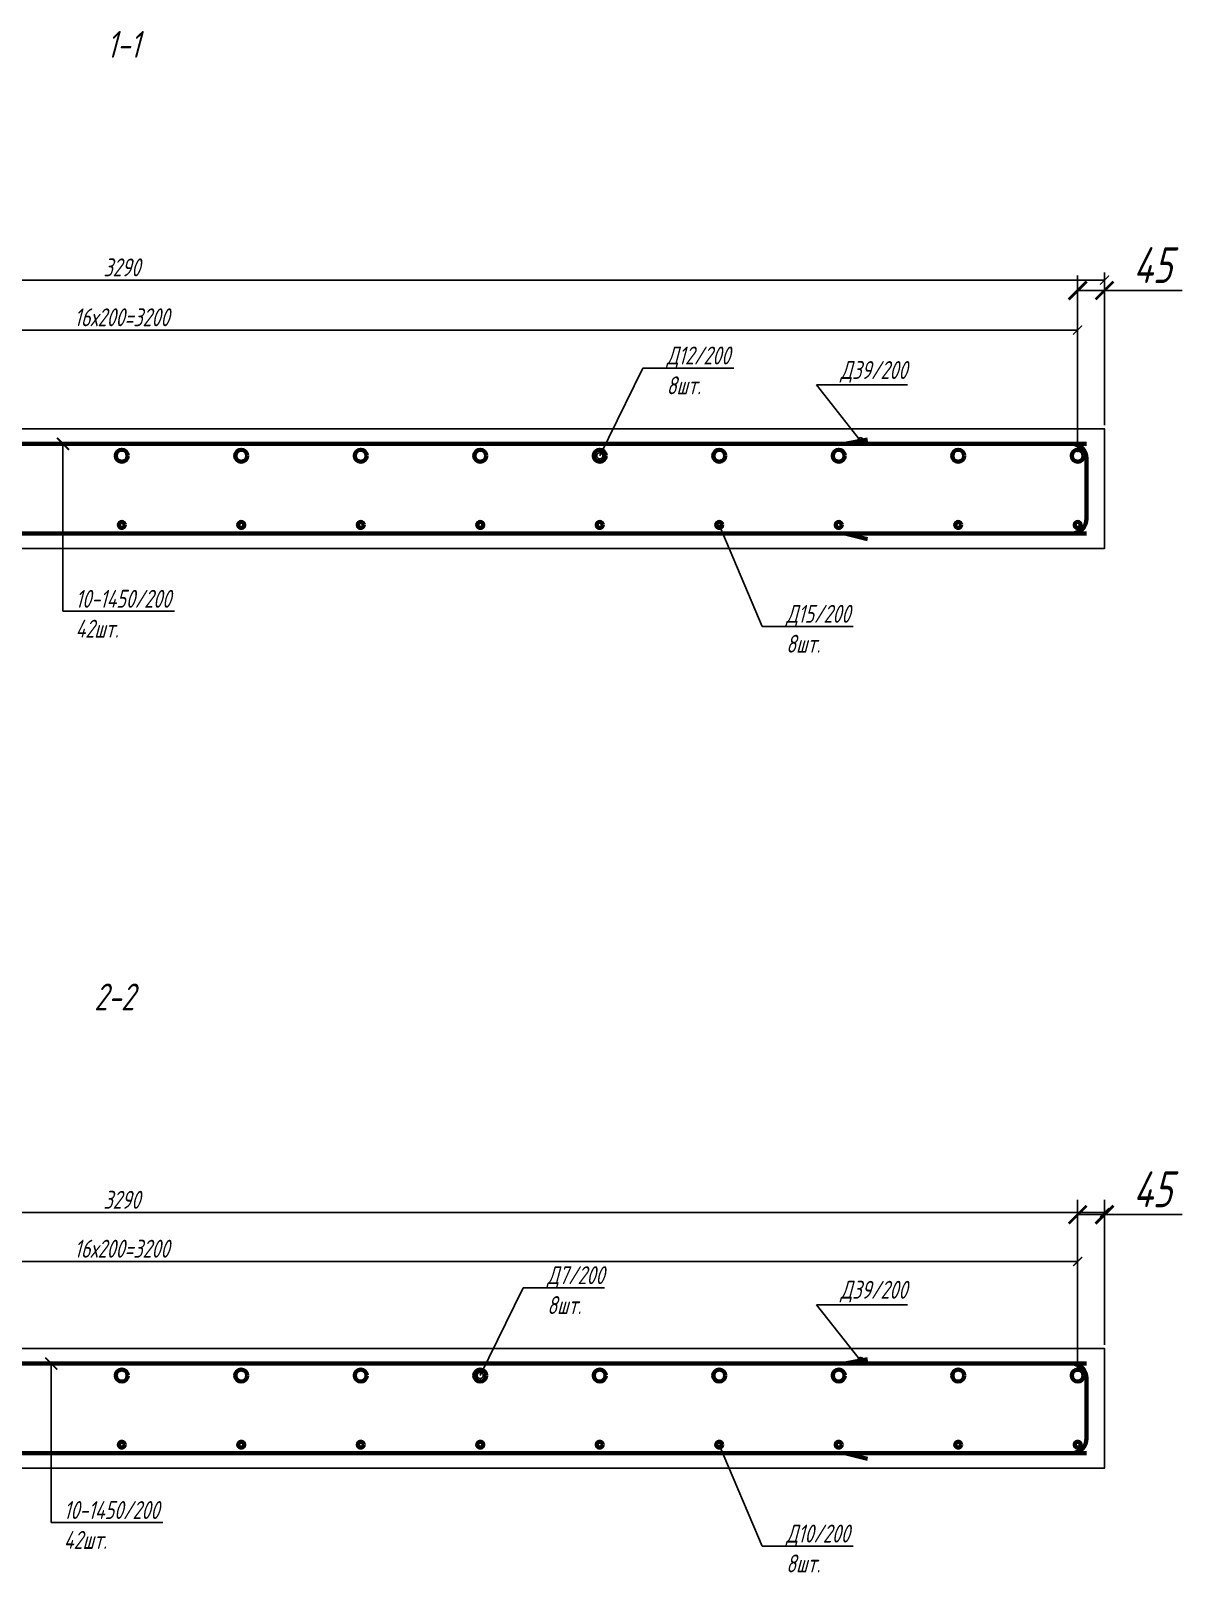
# Model space of a CAD drawing. Header units: millimetres. Extents: x 645 to 249636, y -127504 to 76561.
# Drawn here: x 185908 to 187835, y -9565 to -6975 of the extents above; entities that cross this region are included whole.
import ezdxf
from ezdxf import colors
from ezdxf.entities.mleader import LeaderData, LeaderLine
from ezdxf.math import Vec2, Vec3

# ---------------------------------------------------------------- set-up
doc = ezdxf.new("R2010")
doc.units = ezdxf.units.MM
doc.layers.get('Defpoints').update_dxf_attribs({"color": 8})
doc.layers.add('Обозначение', color=94, linetype='Continuous', lineweight=25)
doc.layers.add('Основная', color=7, linetype='Continuous', lineweight=60)
doc.styles.get("Standard").update_dxf_attribs({"font": 'simplex.shx', "width": 0.7, "oblique": 15, "height": 3})
doc.dimstyles.new('Default', dxfattribs={"dimtxt": 3, "dimasz": 1.5, "dimexe": 1.25, "dimexo": 0.625, "dimtad": 1, "dimdec": 0, "dimtxsty": 'Standard', "dimblk": 'ARCHTICK', "dimcen": 2.5, "dimadec": 0, "dimazin": 0, "dimtfac": 1, "dimtdec": 0, "dimtmove": 0, "dimatfit": 3, "dimfxl": 1, "dimarcsym": 0})

# ---------------------------------------------------------------- blocks, each defined once
blk = doc.blocks.new('_ArchTick')
at = {"color": 0, "linetype": 'ByBlock', "const_width": 0.15}
blk.add_lwpolyline([(-0.5, -0.5), (0.5, 0.5)], dxfattribs=at)
blk = doc.blocks.new('*D748')
at = {"layer": 'Defpoints', "color": 0, "transparency": 16777216}
for p in [(187660.3, -9034.8), (184460.3, -9225.8), (187660.3, -9225.8)]:
    blk.add_point(p, dxfattribs=at)
at = {"layer": 'Обозначение', "color": 0, "lineweight": -2, "transparency": 16777216}
for p, q in [((184460.3, -9219.5), (184460.3, -9022.3)), ((184460.3, -9034.8), (187660.3, -9034.8)), ((187660.3, -9219.5), (187660.3, -9022.3))]:
    blk.add_line(p, q, dxfattribs=at)
at = {"layer": 'Обозначение', "color": 0, "lineweight": -2, "transparency": 16777216, "xscale": 15, "yscale": 15, "zscale": 15, "rotation": 180}
blk.add_blockref('_ArchTick', (184460.3, -9034.8), dxfattribs=at)
at = {"layer": 'Обозначение', "color": 0, "lineweight": -2, "transparency": 16777216, "xscale": 15, "yscale": 15, "zscale": 15}
blk.add_blockref('_ArchTick', (187660.3, -9034.8), dxfattribs=at)
at = {"layer": 'Обозначение', "color": 0, "transparency": 16777216, "insert": (186060.3, -9013.5), "char_height": 30, "attachment_point": 5}
blk.add_mtext('16х200=3200', dxfattribs=at)
blk = doc.blocks.new('*D747')
at = {"layer": 'Defpoints', "color": 0, "transparency": 16777216}
for p in [(187705.3, -8952.9), (184415.3, -9180.8), (187705.3, -9180.8)]:
    blk.add_point(p, dxfattribs=at)
at = {"layer": 'Обозначение', "color": 0, "lineweight": -2, "transparency": 16777216}
for p, q in [((184415.3, -9174.5), (184415.3, -8940.4)), ((184415.3, -8952.9), (187705.3, -8952.9)), ((187705.3, -9174.5), (187705.3, -8940.4))]:
    blk.add_line(p, q, dxfattribs=at)
at = {"layer": 'Обозначение', "color": 0, "lineweight": -2, "transparency": 16777216, "xscale": 15, "yscale": 15, "zscale": 15, "rotation": 180}
blk.add_blockref('_ArchTick', (184415.3, -8952.9), dxfattribs=at)
at = {"layer": 'Обозначение', "color": 0, "lineweight": -2, "transparency": 16777216, "xscale": 15, "yscale": 15, "zscale": 15}
blk.add_blockref('_ArchTick', (187705.3, -8952.9), dxfattribs=at)
at = {"layer": 'Обозначение', "color": 0, "transparency": 16777216, "insert": (186060.3, -8931.6), "char_height": 30, "attachment_point": 5}
blk.add_mtext('3290', dxfattribs=at)
blk = doc.blocks.new('*D743')
at = {"layer": 'Defpoints', "color": 0, "transparency": 16777216}
for p in [(187660.3, -7475.6), (184460.3, -7686.1), (187660.3, -7686.1)]:
    blk.add_point(p, dxfattribs=at)
at = {"layer": 'Обозначение', "color": 0, "lineweight": -2, "transparency": 16777216}
for p, q in [((184460.3, -7679.9), (184460.3, -7463.1)), ((184460.3, -7475.6), (187660.3, -7475.6)), ((187660.3, -7679.9), (187660.3, -7463.1))]:
    blk.add_line(p, q, dxfattribs=at)
at = {"layer": 'Обозначение', "color": 0, "lineweight": -2, "transparency": 16777216, "xscale": 15, "yscale": 15, "zscale": 15, "rotation": 180}
blk.add_blockref('_ArchTick', (184460.3, -7475.6), dxfattribs=at)
at = {"layer": 'Обозначение', "color": 0, "lineweight": -2, "transparency": 16777216, "xscale": 15, "yscale": 15, "zscale": 15}
blk.add_blockref('_ArchTick', (187660.3, -7475.6), dxfattribs=at)
at = {"layer": 'Обозначение', "color": 0, "transparency": 16777216, "insert": (186060.3, -7454.3), "char_height": 30, "attachment_point": 5}
blk.add_mtext('16х200=3200', dxfattribs=at)
blk = doc.blocks.new('*D742')
at = {"layer": 'Defpoints', "color": 0, "transparency": 16777216}
for p in [(187705.3, -7392), (184415.3, -7641.1), (187705.3, -7641.1)]:
    blk.add_point(p, dxfattribs=at)
at = {"layer": 'Обозначение', "color": 0, "lineweight": -2, "transparency": 16777216}
for p, q in [((184415.3, -7634.9), (184415.3, -7379.5)), ((187705.3, -7634.9), (187705.3, -7379.5)), ((184415.3, -7392), (187705.3, -7392))]:
    blk.add_line(p, q, dxfattribs=at)
at = {"layer": 'Обозначение', "color": 0, "lineweight": -2, "transparency": 16777216, "xscale": 15, "yscale": 15, "zscale": 15, "rotation": 180}
blk.add_blockref('_ArchTick', (184415.3, -7392), dxfattribs=at)
at = {"layer": 'Обозначение', "color": 0, "lineweight": -2, "transparency": 16777216, "xscale": 15, "yscale": 15, "zscale": 15}
blk.add_blockref('_ArchTick', (187705.3, -7392), dxfattribs=at)
at = {"layer": 'Обозначение', "color": 0, "transparency": 16777216, "insert": (186060.3, -7370.7), "char_height": 30, "attachment_point": 5}
blk.add_mtext('3290', dxfattribs=at)
blk = doc.blocks.new('*U541')
at = {"layer": 'Основная', "color": 2}
blk.add_circle((0, 0), 10, dxfattribs=at)
blk = doc.blocks.new('*U542')
at = {"layer": 'Основная', "color": 0, "linetype": 'ByBlock', "lineweight": -2, "transparency": 16777216}
for p in [(0, 0), (200, 0), (400, 0), (600, 0), (800, 0), (1000, 0), (1200, 0), (1400, 0), (1600, 0), (1800, 0), (2000, 0), (2200, 0), (2400, 0), (2600, 0), (2800, 0), (3000, 0), (3200, 0)]:
    blk.add_blockref('*U541', p, dxfattribs=at)
blk = doc.blocks.new('*U543')
at = {"layer": 'Основная', "color": 4}
blk.add_circle((0, 0), 5, dxfattribs=at)
blk = doc.blocks.new('*U544')
at = {"layer": 'Основная', "color": 0, "linetype": 'ByBlock', "lineweight": -2, "transparency": 16777216}
for p in [(0, 0), (200, 0), (400, 0), (600, 0), (800, 0), (1000, 0), (1200, 0), (1400, 0), (1600, 0), (1800, 0), (2000, 0), (2200, 0), (2400, 0), (2600, 0), (2800, 0), (3000, 0), (3200, 0)]:
    blk.add_blockref('*U543', p, dxfattribs=at)
blk = doc.blocks.new('_DotSmall')
at = {"color": 0, "linetype": 'ByBlock', "const_width": 0.5}
blk.add_lwpolyline([(-0.0625, 0, 1), (0.0625, 0, 1)], format="xyb", close=True, dxfattribs=at)
blk = doc.blocks.new('*U725')
at = {"layer": 'Основная', "color": 2}
blk.add_circle((0, 0), 10, dxfattribs=at)
blk = doc.blocks.new('*U726')
at = {"layer": 'Основная', "color": 0, "linetype": 'ByBlock', "lineweight": -2, "transparency": 16777216}
for p in [(0, 0), (200, 0), (400, 0), (600, 0), (800, 0), (1000, 0), (1200, 0), (1400, 0), (1600, 0), (1800, 0), (2000, 0), (2200, 0), (2400, 0), (2600, 0), (2800, 0), (3000, 0), (3200, 0)]:
    blk.add_blockref('*U725', p, dxfattribs=at)
blk = doc.blocks.new('*U727')
at = {"layer": 'Основная', "color": 4}
blk.add_circle((0, 0), 5, dxfattribs=at)
blk = doc.blocks.new('*U728')
at = {"layer": 'Основная', "color": 0, "linetype": 'ByBlock', "lineweight": -2, "transparency": 16777216}
for p in [(0, 0), (200, 0), (400, 0), (600, 0), (800, 0), (1000, 0), (1200, 0), (1400, 0), (1600, 0), (1800, 0), (2000, 0), (2200, 0), (2400, 0), (2600, 0), (2800, 0), (3000, 0), (3200, 0)]:
    blk.add_blockref('*U727', p, dxfattribs=at)
blk = doc.blocks.new('*D1085')
at = {"layer": 'Defpoints', "color": 0, "transparency": 16777216}
for p in [(187705.3, -7409.4), (187705.3, -7641.1), (187660.3, -7686.1)]:
    blk.add_point(p, dxfattribs=at)
at = {"layer": 'Обозначение', "color": 0, "lineweight": -2, "transparency": 16777216}
for p, q in [((187660.3, -7673.6), (187660.3, -7384.4)), ((187705.3, -7628.6), (187705.3, -7384.4)), ((187660.3, -7409.4), (187705.3, -7409.4)), ((187705.3, -7409.4), (187835, -7409.4))]:
    blk.add_line(p, q, dxfattribs=at)
at = {"layer": 'Обозначение', "color": 0, "lineweight": -2, "transparency": 16777216, "xscale": 30, "yscale": 30, "zscale": 30, "rotation": 180}
blk.add_blockref('_ArchTick', (187660.3, -7409.4), dxfattribs=at)
at = {"layer": 'Обозначение', "color": 0, "lineweight": -2, "transparency": 16777216, "xscale": 30, "yscale": 30, "zscale": 30}
blk.add_blockref('_ArchTick', (187705.3, -7409.4), dxfattribs=at)
at = {"layer": 'Обозначение', "color": 0, "transparency": 16777216, "insert": (187785.2, -7366.9), "char_height": 60, "attachment_point": 5}
blk.add_mtext('45', dxfattribs=at)
blk = doc.blocks.new('*D1105')
at = {"layer": 'Defpoints', "color": 0, "transparency": 16777216}
for p in [(187705.3, -8956.5), (187705.3, -9180.8), (187660.3, -9225.8)]:
    blk.add_point(p, dxfattribs=at)
at = {"layer": 'Обозначение', "color": 0, "lineweight": -2, "transparency": 16777216}
for p, q in [((187660.3, -9213.3), (187660.3, -8931.5)), ((187705.3, -9168.3), (187705.3, -8931.5)), ((187660.3, -8956.5), (187705.3, -8956.5)), ((187705.3, -8956.5), (187835, -8956.5))]:
    blk.add_line(p, q, dxfattribs=at)
at = {"layer": 'Обозначение', "color": 0, "lineweight": -2, "transparency": 16777216, "xscale": 30, "yscale": 30, "zscale": 30, "rotation": 180}
blk.add_blockref('_ArchTick', (187660.3, -8956.5), dxfattribs=at)
at = {"layer": 'Обозначение', "color": 0, "lineweight": -2, "transparency": 16777216, "xscale": 30, "yscale": 30, "zscale": 30}
blk.add_blockref('_ArchTick', (187705.3, -8956.5), dxfattribs=at)
at = {"layer": 'Обозначение', "color": 0, "transparency": 16777216, "insert": (187785.2, -8914), "char_height": 60, "attachment_point": 5}
blk.add_mtext('45', dxfattribs=at)

msp = doc.modelspace()

# ---------------------------------------------------------------- linework, layer by layer
at = {"layer": 'Обозначение'}
for points in [[(184415.332, -7641.111), (187705.332, -7641.111), (187705.332, -7841.111), (184415.332, -7841.111)], [(184415.332, -9180.783), (187705.332, -9180.783), (187705.332, -9380.783), (184415.332, -9380.783)]]:
    msp.add_lwpolyline(points, close=True, dxfattribs=at)
at = {"layer": 'Основная'}
for points in [[(184445.332, -7666.111), (187675.332, -7666.111)], [(187675.332, -7816.111), (184445.332, -7816.111)], [(184445.332, -9205.783), (187675.332, -9205.783)], [(187675.332, -9355.783), (184445.332, -9355.783)]]:
    msp.add_lwpolyline(points, dxfattribs=at)
for points in [[(187308.381, -7658.655), (187270.332, -7666.111), (187650.332, -7666.111, -0.41421356), (187675.332, -7691.111), (187675.332, -7791.111, -0.41421356), (187650.332, -7816.111), (187270.332, -7816.111), (187308.381, -7825.578)], [(187308.381, -9198.327), (187270.332, -9205.783), (187650.332, -9205.783, -0.41421356), (187675.332, -9230.783), (187675.332, -9330.783, -0.41421356), (187650.332, -9355.783), (187270.332, -9355.783), (187308.381, -9365.25)]]:
    msp.add_lwpolyline(points, format="xyb", dxfattribs=at)

# ---------------------------------------------------------------- block references
at = {"layer": 'Основная', "color": 2}
for name, p in [('*U726', (184460.332, -7686.111)), ('*U728', (184460.332, -7801.882)), ('*U542', (184460.332, -9225.783)), ('*U544', (184460.332, -9341.554))]:
    msp.add_blockref(name, p, dxfattribs=at)

# ---------------------------------------------------------------- texts
at = {"layer": 'Обозначение', "char_height": 45, "width": 263.07883, "attachment_point": 1}
for s, insert in [('1-1', (186035.059, -6974.912)), ('2-2', (186014.089, -8569.541))]:
    msp.add_mtext(s, dxfattribs=dict(at, insert=insert))

# ---------------------------------------------------------------- dimensions: what is measured, and where the dimension line sits
at = {"layer": 'Обозначение'}
for base, p1, p2, picture, middle in [((187705.332, -7409.373), (187660.332, -7686.111), (187705.332, -7641.111), '*D1085', (187785.191, -7366.873)), ((187705.332, -7391.994), (184415.332, -7641.111), (187705.332, -7641.111), '*D742', (186060.332, -7370.744)), ((187705.332, -8956.543), (187660.332, -9225.783), (187705.332, -9180.783), '*D1105', (187785.191, -8914.043)), ((187705.332, -8952.899), (184415.332, -9180.783), (187705.332, -9180.783), '*D747', (186060.332, -8931.649))]:
    dim = msp.add_linear_dim(base=base, p1=p1, p2=p2, dimstyle='Default', dxfattribs=at)
    dim.commit()
    dim.dimension.update_dxf_attribs({"geometry": picture, "text_midpoint": middle})
for base, p1, p2, picture, middle in [((187660.332, -7475.57), (184460.332, -7686.111), (187660.332, -7686.111), '*D743', (186060.332, -7454.32)), ((187660.332, -9034.799), (184460.332, -9225.783), (187660.332, -9225.783), '*D748', (186060.332, -9013.549))]:
    dim = msp.add_linear_dim(base=base, p1=p1, p2=p2, text='16х200=<>', dimstyle='Default', dxfattribs=at)
    dim.commit()
    dim.dimension.update_dxf_attribs({"geometry": picture, "text_midpoint": middle})

# ---------------------------------------------------------------- leaders
ml = msp.add_multileader_mtext('Standard', dxfattribs=at)
ml.set_content('Д12/200^J8шт.', color=256)
ml.set_leader_properties()
ml.set_arrow_properties(name='DOTSMALL')
ml.build(insert=Vec2(0, 0))
ml.multileader.update_dxf_attribs({"text_left_attachment_type": 6, "text_right_attachment_type": 6, "dogleg_length": 2, "arrow_head_size": 20, "scale": 10})
ctx = ml.context
ctx.base_point, ctx.scale, ctx.char_height, ctx.arrow_head_size, ctx.landing_gap_size, ctx.plane_origin = Vec3(186952.312, -7539.188), 10, 30, 20, 20, Vec3(187060.332, -7681.111)
ctx.left_attachment, ctx.right_attachment = 6, 6
notes = []
notes.append((ctx, [(1, (1, 1, 0), (186932.312, -7539.188), (1, 0), 20, [(0, [(186860.332, -7686.111)], 0, [])])]))
ctx.mtext.insert, ctx.mtext.flow_direction = Vec3(186972.312, -7503.188), 5
ml = msp.add_multileader_mtext('Standard', dxfattribs=at)
ml.set_content('Д39/200', color=256)
ml.set_leader_properties()
ml.set_arrow_properties(name='DOTSMALL')
ml.build(insert=Vec2(0, 0))
ml.multileader.update_dxf_attribs({"text_left_attachment_type": 6, "text_right_attachment_type": 6, "dogleg_length": 2, "arrow_head_size": 20, "scale": 10})
ctx = ml.context
ctx.base_point, ctx.scale, ctx.char_height, ctx.arrow_head_size, ctx.landing_gap_size, ctx.plane_origin = Vec3(187243.131, -7567.536), 10, 30, 20, 20, Vec3(186958.063, -7656.162)
ctx.left_attachment, ctx.right_attachment = 6, 6
notes.append((ctx, [(0, (1, 1, 0), (187223.131, -7567.536), (1, 0), 20, [(0, [(187296.95, -7660.895)], 0, [])])]))
ctx.mtext.insert, ctx.mtext.flow_direction = Vec3(187263.131, -7527.536), 5
ml = msp.add_multileader_mtext('Standard', dxfattribs=at)
ml.set_content('10-1450/200^J42шт.', color=256)
ml.set_leader_properties()
ml.set_arrow_properties(name='ARCHTICK')
ml.build(insert=Vec2(0, 0))
ml.multileader.update_dxf_attribs({"text_left_attachment_type": 6, "text_right_attachment_type": 6, "dogleg_length": 2, "arrow_head_size": 20, "scale": 10})
ctx = ml.context
ctx.base_point, ctx.scale, ctx.char_height, ctx.arrow_head_size, ctx.landing_gap_size, ctx.plane_origin = Vec3(185962.811, -7946.505), 10, 30, 20, 20, Vec3(185961.811, -7676.111)
ctx.left_attachment, ctx.right_attachment = 6, 6
notes.append((ctx, [(0, (1, 1, 0), (185961.811, -7946.505), (1, 0), 1, [(1, [(185961.811, -7666.111), (185961.811, -7816.111)], 0, [])])]))
ctx.mtext.insert, ctx.mtext.flow_direction = Vec3(185982.811, -7910.505), 5
ml = msp.add_multileader_mtext('Standard', dxfattribs=at)
ml.set_content('Д15/200^J8шт.', color=256)
ml.set_leader_properties()
ml.set_arrow_properties(name='DOTSMALL')
ml.build(insert=Vec2(0, 0))
ml.multileader.update_dxf_attribs({"text_left_attachment_type": 6, "text_right_attachment_type": 6, "dogleg_length": 2, "arrow_head_size": 20, "scale": 10})
ctx = ml.context
ctx.base_point, ctx.scale, ctx.char_height, ctx.arrow_head_size, ctx.landing_gap_size, ctx.plane_origin = Vec3(187152.312, -7971.707), 10, 30, 20, 20, Vec3(187260.332, -7781.111)
ctx.left_attachment, ctx.right_attachment = 6, 6
notes.append((ctx, [(1, (1, 1, 0), (187132.312, -7971.707), (1, 0), 20, [(0, [(187060.332, -7801.882)], 0, [])])]))
ctx.mtext.insert, ctx.mtext.flow_direction = Vec3(187172.312, -7935.707), 5
ml = msp.add_multileader_mtext('Standard', dxfattribs=at)
ml.set_content('Д7/200^J8шт.', color=256)
ml.set_leader_properties()
ml.set_arrow_properties(name='DOTSMALL')
ml.build(insert=Vec2(0, 0))
ml.multileader.update_dxf_attribs({"text_left_attachment_type": 6, "text_right_attachment_type": 6, "dogleg_length": 2, "arrow_head_size": 20, "scale": 10})
ctx = ml.context
ctx.base_point, ctx.scale, ctx.char_height, ctx.arrow_head_size, ctx.landing_gap_size, ctx.plane_origin = Vec3(186752.312, -9078.86), 10, 30, 20, 20, Vec3(186860.332, -9220.783)
ctx.left_attachment, ctx.right_attachment = 6, 6
notes.append((ctx, [(1, (1, 1, 0), (186732.312, -9078.86), (1, 0), 20, [(0, [(186660.332, -9225.783)], 0, [])])]))
ctx.mtext.insert, ctx.mtext.flow_direction = Vec3(186772.312, -9042.86), 5
ml = msp.add_multileader_mtext('Standard', dxfattribs=at)
ml.set_content('Д39/200', color=256)
ml.set_leader_properties()
ml.set_arrow_properties(name='DOTSMALL')
ml.build(insert=Vec2(0, 0))
ml.multileader.update_dxf_attribs({"text_left_attachment_type": 6, "text_right_attachment_type": 6, "dogleg_length": 2, "arrow_head_size": 20, "scale": 10})
ctx = ml.context
ctx.base_point, ctx.scale, ctx.char_height, ctx.arrow_head_size, ctx.landing_gap_size, ctx.plane_origin = Vec3(187243.131, -9107.208), 10, 30, 20, 20, Vec3(186958.063, -9195.834)
ctx.left_attachment, ctx.right_attachment = 6, 6
notes.append((ctx, [(0, (1, 1, 0), (187223.131, -9107.208), (1, 0), 20, [(0, [(187296.95, -9200.567)], 0, [])])]))
ctx.mtext.insert, ctx.mtext.flow_direction = Vec3(187263.131, -9067.208), 5
ml = msp.add_multileader_mtext('Standard', dxfattribs=at)
ml.set_content('10-1450/200^J42шт.', color=256)
ml.set_leader_properties()
ml.set_arrow_properties(name='ARCHTICK')
ml.build(insert=Vec2(0, 0))
ml.multileader.update_dxf_attribs({"text_left_attachment_type": 6, "text_right_attachment_type": 6, "dogleg_length": 2, "arrow_head_size": 20, "scale": 10})
ctx = ml.context
ctx.base_point, ctx.scale, ctx.char_height, ctx.arrow_head_size, ctx.landing_gap_size, ctx.plane_origin = Vec3(185943.209, -9471.996), 10, 30, 20, 20, Vec3(185942.209, -9215.783)
ctx.left_attachment, ctx.right_attachment = 6, 6
notes.append((ctx, [(0, (1, 1, 0), (185942.209, -9471.996), (1, 0), 1, [(1, [(185942.209, -9205.783), (185942.209, -9355.783)], 0, [])])]))
ctx.mtext.insert, ctx.mtext.flow_direction = Vec3(185963.209, -9435.996), 5
ml = msp.add_multileader_mtext('Standard', dxfattribs=at)
ml.set_content('Д10/200^J8шт.', color=256)
ml.set_leader_properties()
ml.set_arrow_properties(name='DOTSMALL')
ml.build(insert=Vec2(0, 0))
ml.multileader.update_dxf_attribs({"text_left_attachment_type": 6, "text_right_attachment_type": 6, "dogleg_length": 2, "arrow_head_size": 20, "scale": 10})
ctx = ml.context
ctx.base_point, ctx.scale, ctx.char_height, ctx.arrow_head_size, ctx.landing_gap_size, ctx.plane_origin = Vec3(187152.312, -9511.38), 10, 30, 20, 20, Vec3(187260.332, -9320.783)
ctx.left_attachment, ctx.right_attachment = 6, 6
notes.append((ctx, [(1, (1, 1, 0), (187132.312, -9511.38), (1, 0), 20, [(0, [(187060.332, -9341.554)], 0, [])])]))
ctx.mtext.insert, ctx.mtext.flow_direction = Vec3(187172.312, -9475.38), 5
for ctx, leaders in notes:
    for number, flags, end, landing, length, lines in leaders:
        leader = LeaderData()
        leader.index, (leader.has_last_leader_line, leader.has_dogleg_vector, leader.attachment_direction) = number, flags
        leader.last_leader_point, leader.dogleg_vector, leader.dogleg_length = Vec3(end), Vec3(landing), length
        for number, points, colour, breaks in lines:
            line = LeaderLine()
            line.index, line.vertices, line.color, line.breaks = number, Vec3.list(points), colors.encode_raw_color(colour), breaks
            leader.lines.append(line)
        ctx.leaders.append(leader)

doc.saveas('drawing.dxf')
